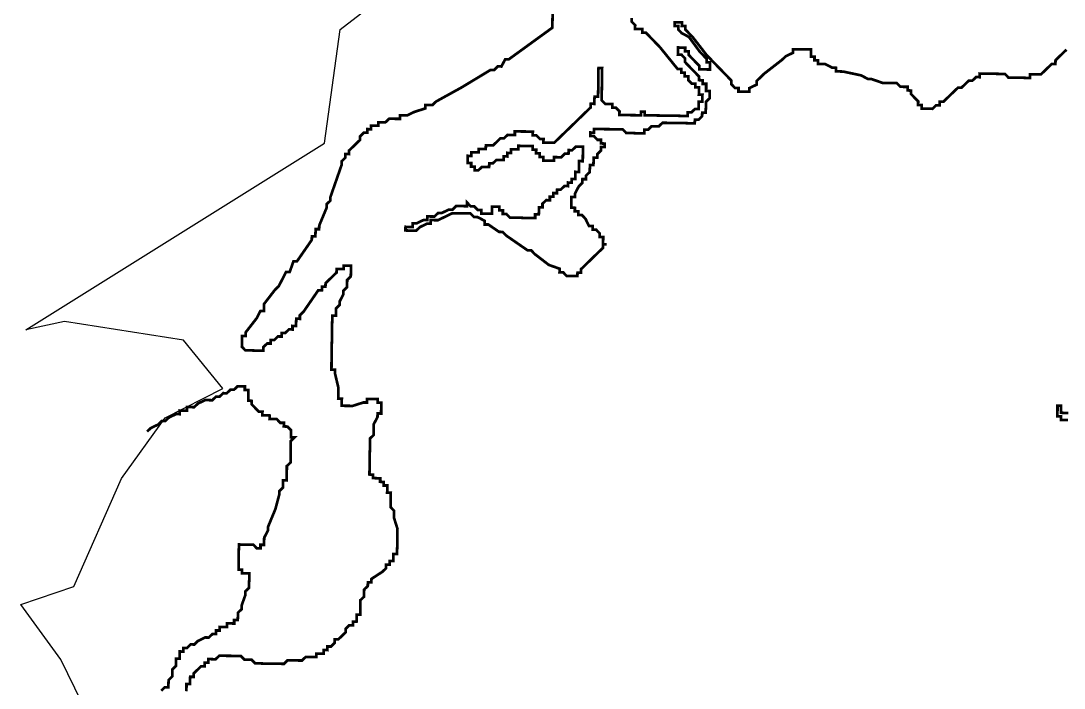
# Model space of a CAD drawing. Header units: metres. Extents: x 264905 to 267425, y 2153187 to 2156140.
# Drawn here: x 265119 to 266272, y 2154665 to 2155402 of the extents above; entities that cross this region are included whole.
import ezdxf

# ---------------------------------------------------------------- set-up
doc = ezdxf.new("R2010")
doc.units = ezdxf.units.M
doc.layers.add('HIGH TIDE LINE', color=6, linetype='Continuous')
doc.layers.add('village', color=3, linetype='Continuous')

msp = doc.modelspace()

# ---------------------------------------------------------------- linework, layer by layer
at = {"layer": 'HIGH TIDE LINE', "lineweight": 0}
for points in [[(265706.7, 2155414.7, 3, 3, 0), (265706.4, 2155394.8, 3, 3, 0), (265658.2, 2155359.8, 3, 3, 0), (265654.2, 2155359.8, 3, 3, 0), (265650.1, 2155351.9, 3, 3, 0), (265646.1, 2155352, 3, 3, 0), (265642.1, 2155348.1, 3, 3, 0), (265638.1, 2155348.1, 3, 3, 0), (265606, 2155328.7, 3, 3, 0), (265577.9, 2155313.2, 3, 3, 0), (265573.9, 2155309.3, 3, 3, 0), (265569.9, 2155309.4, 3, 3, 0), (265566, 2155309.4, 3, 3, 0), (265565.9, 2155305.5, 3, 3, 0), (265553.9, 2155301.7, 3, 3, 0), (265545.9, 2155297.8, 3, 3, 0), (265541.9, 2155297.9, 3, 3, 0), (265538, 2155297.9, 3, 3, 0), (265537.9, 2155294, 3, 3, 0), (265533.9, 2155294, 3, 3, 0), (265530, 2155294.1, 3, 3, 0), (265526, 2155294.1, 3, 3, 0), (265521.9, 2155290.2, 3, 3, 0), (265518, 2155290.3, 3, 3, 0), (265514, 2155290.3, 3, 3, 0), (265513.9, 2155286.4, 3, 3, 0), (265510, 2155286.4, 3, 3, 0), (265506, 2155286.5, 3, 3, 0), (265505.9, 2155282.5, 3, 3, 0), (265502, 2155282.6, 3, 3, 0), (265501.9, 2155278.6, 3, 3, 0), (265497.9, 2155278.6, 3, 3, 0), (265493.9, 2155274.7, 3, 3, 0), (265493.8, 2155270.7, 3, 3, 0), (265485.8, 2155262.9, 3, 3, 0), (265481.7, 2155259, 3, 3, 0), (265481.7, 2155255, 3, 3, 0), (265477.7, 2155255.1, 3, 3, 0), (265477.6, 2155251.1, 3, 3, 0), (265473.6, 2155247.2, 3, 3, 0), (265473.5, 2155243.2, 3, 3, 0), (265461.1, 2155207.6, 3, 3, 0), (265461, 2155203.6, 3, 3, 0), (265457, 2155199.7, 3, 3, 0), (265456.9, 2155195.7, 3, 3, 0), (265448.7, 2155176, 3, 3, 0), (265448.6, 2155172, 3, 3, 0), (265444.7, 2155172.1, 3, 3, 0), (265444.6, 2155168.1, 3, 3, 0), (265444.5, 2155164.1, 3, 3, 0), (265440.6, 2155164.2, 3, 3, 0), (265440.5, 2155160.2, 3, 3, 0), (265424.2, 2155136.6, 3, 3, 0), (265420.3, 2155136.6, 3, 3, 0), (265416.1, 2155124.8, 3, 3, 0), (265412.1, 2155124.8, 3, 3, 0), (265404, 2155109, 3, 3, 0), (265399.9, 2155105.1, 3, 3, 0), (265387.8, 2155089.4, 3, 3, 0), (265387.6, 2155081.5, 3, 3, 0), (265383.7, 2155081.5, 3, 3, 0), (265379.6, 2155073.6, 3, 3, 0), (265367.4, 2155057.9, 3, 3, 0), (265367.4, 2155053.9, 3, 3, 0), (265363.4, 2155054, 3, 3, 0), (265363.3, 2155050, 3, 3, 0), (265363.3, 2155046, 3, 3, 0), (265363.2, 2155042.1, 3, 3, 0), (265367.1, 2155038, 3, 3, 0), (265371.1, 2155038, 3, 3, 0), (265375.1, 2155037.9, 3, 3, 0), (265379, 2155037.8, 3, 3, 0), (265383, 2155037.8, 3, 3, 0), (265387, 2155037.7, 3, 3, 0), (265387.1, 2155041.7, 3, 3, 0), (265391.1, 2155045.6, 3, 3, 0), (265395.1, 2155045.6, 3, 3, 0), (265395.1, 2155049.5, 3, 3, 0), (265399.1, 2155049.5, 3, 3, 0), (265403.1, 2155053.4, 3, 3, 0), (265407.1, 2155053.3, 3, 3, 0), (265407.2, 2155057.3, 3, 3, 0), (265411.1, 2155057.2, 3, 3, 0), (265415.2, 2155061.2, 3, 3, 0), (265419.2, 2155061.1, 3, 3, 0), (265419.2, 2155065.1, 3, 3, 0), (265423.2, 2155065, 3, 3, 0), (265423.2, 2155069, 3, 3, 0), (265423.3, 2155073, 3, 3, 0), (265427.3, 2155072.9, 3, 3, 0), (265427.3, 2155076.9, 3, 3, 0), (265431.4, 2155080.8, 3, 3, 0), (265447.6, 2155104.4, 3, 3, 0), (265451.6, 2155104.4, 3, 3, 0), (265451.7, 2155108.3, 3, 3, 0), (265455.6, 2155108.3, 3, 3, 0), (265455.7, 2155112.3, 3, 3, 0), (265463.8, 2155120.1, 3, 3, 0), (265467.8, 2155124, 3, 3, 0), (265467.9, 2155128, 3, 3, 0), (265471.8, 2155127.9, 3, 3, 0), (265475.8, 2155127.9, 3, 3, 0), (265475.9, 2155131.8, 3, 3, 0), (265479.8, 2155131.8, 3, 3, 0), (265483.8, 2155131.7, 3, 3, 0), (265483.8, 2155127.7, 3, 3, 0), (265483.7, 2155123.8, 3, 3, 0), (265483.6, 2155119.8, 3, 3, 0), (265479.6, 2155115.9, 3, 3, 0), (265479.5, 2155107.9, 3, 3, 0), (265475.4, 2155104, 3, 3, 0), (265475.4, 2155100, 3, 3, 0), (265471.3, 2155092.1, 3, 3, 0), (265471.2, 2155088.2, 3, 3, 0), (265467.2, 2155084.3, 3, 3, 0), (265467.1, 2155080.3, 3, 3, 0), (265467.1, 2155076.3, 3, 3, 0), (265463.1, 2155076.4, 3, 3, 0), (265463.1, 2155072.4, 3, 3, 0), (265463, 2155068.4, 3, 3, 0), (265462.9, 2155064.4, 3, 3, 0), (265462.9, 2155060.5, 3, 3, 0), (265462.8, 2155056.5, 3, 3, 0), (265462.8, 2155052.5, 3, 3, 0), (265462.7, 2155048.5, 3, 3, 0), (265462.6, 2155044.6, 3, 3, 0), (265462.5, 2155036.6, 3, 3, 0), (265462.5, 2155032.6, 3, 3, 0), (265462.4, 2155028.7, 3, 3, 0), (265462.3, 2155024.7, 3, 3, 0), (265462.3, 2155020.7, 3, 3, 0), (265462.2, 2155016.7, 3, 3, 0), (265466.2, 2155016.7, 3, 3, 0), (265466.1, 2155012.7, 3, 3, 0), (265469.9, 2154996.7, 3, 3, 0), (265469.8, 2154992.8, 3, 3, 0), (265469.8, 2154988.8, 3, 3, 0), (265469.7, 2154984.8, 3, 3, 0), (265473.7, 2154984.7, 3, 3, 0), (265473.6, 2154980.8, 3, 3, 0), (265473.6, 2154976.8, 3, 3, 0), (265477.5, 2154976.7, 3, 3, 0), (265481.5, 2154976.7, 3, 3, 0), (265485.5, 2154976.6, 3, 3, 0), (265497.5, 2154980.4, 3, 3, 0), (265501.4, 2154980.4, 3, 3, 0), (265501.5, 2154984.3, 3, 3, 0), (265505.5, 2154984.3, 3, 3, 0), (265509.5, 2154984.2, 3, 3, 0), (265513.4, 2154984.2, 3, 3, 0), (265513.4, 2154980.2, 3, 3, 0), (265517.3, 2154980.1, 3, 3, 0), (265517.3, 2154976.1, 3, 3, 0), (265517.2, 2154972.2, 3, 3, 0), (265517.2, 2154968.2, 3, 3, 0), (265513.2, 2154968.3, 3, 3, 0), (265513.1, 2154964.3, 3, 3, 0), (265509, 2154956.4, 3, 3, 0), (265509, 2154952.4, 3, 3, 0), (265508.9, 2154948.4, 3, 3, 0), (265508.9, 2154944.5, 3, 3, 0), (265504.8, 2154940.5, 3, 3, 0), (265504.8, 2154936.6, 3, 3, 0), (265504.7, 2154932.6, 3, 3, 0), (265504.7, 2154928.6, 3, 3, 0), (265504.6, 2154924.6, 3, 3, 0), (265504.5, 2154920.7, 3, 3, 0), (265504.5, 2154916.7, 3, 3, 0), (265504.4, 2154912.7, 3, 3, 0), (265504.4, 2154908.7, 3, 3, 0), (265504.3, 2154904.8, 3, 3, 0), (265504.2, 2154900.8, 3, 3, 0), (265508.2, 2154900.7, 3, 3, 0), (265508.2, 2154896.8, 3, 3, 0), (265512.1, 2154896.7, 3, 3, 0), (265516.1, 2154896.6, 3, 3, 0), (265516, 2154892.7, 3, 3, 0), (265520, 2154892.6, 3, 3, 0), (265520, 2154888.6, 3, 3, 0), (265523.9, 2154888.6, 3, 3, 0), (265523.9, 2154884.6, 3, 3, 0), (265523.8, 2154880.6, 3, 3, 0), (265527.8, 2154880.6, 3, 3, 0), (265527.7, 2154876.6, 3, 3, 0), (265527.7, 2154872.6, 3, 3, 0), (265527.6, 2154864.7, 3, 3, 0), (265531.5, 2154860.6, 3, 3, 0), (265531.4, 2154852.7, 3, 3, 0), (265535.2, 2154840.7, 3, 3, 0), (265535.1, 2154836.7, 3, 3, 0), (265535, 2154832.7, 3, 3, 0), (265535, 2154828.8, 3, 3, 0), (265534.9, 2154824.8, 3, 3, 0), (265534.9, 2154820.8, 3, 3, 0), (265534.8, 2154816.8, 3, 3, 0), (265534.7, 2154812.9, 3, 3, 0), (265530.8, 2154812.9, 3, 3, 0), (265530.7, 2154808.9, 3, 3, 0), (265530.6, 2154805, 3, 3, 0), (265526.7, 2154805, 3, 3, 0), (265526.6, 2154801, 3, 3, 0), (265522.6, 2154801.1, 3, 3, 0), (265522.6, 2154797.1, 3, 3, 0), (265518.5, 2154793.2, 3, 3, 0), (265506.5, 2154785.4, 3, 3, 0), (265506.4, 2154781.5, 3, 3, 0), (265502.5, 2154781.5, 3, 3, 0), (265502.4, 2154777.5, 3, 3, 0), (265498.4, 2154773.6, 3, 3, 0), (265498.3, 2154769.7, 3, 3, 0), (265498.3, 2154765.7, 3, 3, 0), (265494.2, 2154761.8, 3, 3, 0), (265494.2, 2154757.8, 3, 3, 0), (265494.1, 2154753.8, 3, 3, 0), (265494, 2154749.8, 3, 3, 0), (265494, 2154745.9, 3, 3, 0), (265490, 2154745.9, 3, 3, 0), (265490, 2154741.9, 3, 3, 0), (265489.9, 2154738, 3, 3, 0), (265485.9, 2154738, 3, 3, 0), (265485.9, 2154734.1, 3, 3, 0), (265481.9, 2154734.1, 3, 3, 0), (265477.9, 2154730.2, 3, 3, 0), (265477.8, 2154726.2, 3, 3, 0), (265473.8, 2154722.3, 3, 3, 0), (265469.7, 2154718.4, 3, 3, 0), (265465.8, 2154718.4, 3, 3, 0), (265465.7, 2154714.5, 3, 3, 0), (265461.7, 2154710.6, 3, 3, 0), (265457.7, 2154710.6, 3, 3, 0), (265457.6, 2154706.6, 3, 3, 0), (265453.7, 2154706.7, 3, 3, 0), (265453.6, 2154702.7, 3, 3, 0), (265449.6, 2154702.8, 3, 3, 0), (265445.6, 2154702.8, 3, 3, 0), (265445.6, 2154698.9, 3, 3, 0), (265441.6, 2154698.9, 3, 3, 0), (265437.6, 2154699, 3, 3, 0), (265433.7, 2154699, 3, 3, 0), (265429.6, 2154695.1, 3, 3, 0), (265421.7, 2154695.2, 3, 3, 0), (265413.7, 2154695.4, 3, 3, 0), (265409.7, 2154691.4, 3, 3, 0), (265405.7, 2154691.5, 3, 3, 0), (265401.7, 2154691.6, 3, 3, 0), (265393.8, 2154691.7, 3, 3, 0), (265389.8, 2154691.7, 3, 3, 0), (265385.8, 2154691.8, 3, 3, 0), (265381.9, 2154691.9, 3, 3, 0), (265377.9, 2154691.9, 3, 3, 0), (265374, 2154695.9, 3, 3, 0), (265366, 2154696.1, 3, 3, 0), (265362.1, 2154700.1, 3, 3, 0), (265358.1, 2154700.2, 3, 3, 0), (265354.2, 2154700.2, 3, 3, 0), (265350.2, 2154700.3, 3, 3, 0), (265346.2, 2154700.3, 3, 3, 0), (265342.2, 2154700.4, 3, 3, 0), (265338.3, 2154700.5, 3, 3, 0), (265334.2, 2154696.5, 3, 3, 0), (265330.3, 2154696.6, 3, 3, 0), (265326.3, 2154696.7, 3, 3, 0), (265326.2, 2154692.7, 3, 3, 0), (265322.2, 2154692.7, 3, 3, 0), (265322.2, 2154688.8, 3, 3, 0), (265318.2, 2154688.8, 3, 3, 0), (265314.2, 2154684.9, 3, 3, 0), (265310.1, 2154681, 3, 3, 0), (265310.1, 2154677, 3, 3, 0), (265306.1, 2154677.1, 3, 3, 0), (265306, 2154673.1, 3, 3, 0), (265306, 2154669.1, 3, 3, 0), (265302, 2154669.2, 3, 3, 0), (265302, 2154665.2, 3, 3, 0), (265301.9, 2154661.2, 3, 3, 0)], [(266274.6, 2155370.5, 3, 3, 0), (266266.5, 2155362.7, 3, 3, 0), (266262.5, 2155358.8, 3, 3, 0), (266262.4, 2155354.8, 3, 3, 0), (266258.4, 2155354.8, 3, 3, 0), (266254.4, 2155350.9, 3, 3, 0), (266250.4, 2155347, 3, 3, 0), (266246.3, 2155343.1, 3, 3, 0), (266242.3, 2155343.1, 3, 3, 0), (266238.4, 2155343.2, 3, 3, 0), (266234.4, 2155343.3, 3, 3, 0), (266234.3, 2155339.3, 3, 3, 0), (266230.4, 2155339.3, 3, 3, 0), (266226.4, 2155339.4, 3, 3, 0), (266222.4, 2155339.5, 3, 3, 0), (266210.5, 2155339.6, 3, 3, 0), (266206.6, 2155343.7, 3, 3, 0), (266202.6, 2155343.7, 3, 3, 0), (266190.7, 2155343.9, 3, 3, 0), (266186.7, 2155344, 3, 3, 0), (266182.7, 2155344, 3, 3, 0), (266178.7, 2155344.1, 3, 3, 0), (266178.7, 2155340.1, 3, 3, 0), (266174.7, 2155340.2, 3, 3, 0), (266170.7, 2155336.3, 3, 3, 0), (266166.7, 2155336.3, 3, 3, 0), (266162.7, 2155332.4, 3, 3, 0), (266158.6, 2155328.5, 3, 3, 0), (266154.7, 2155328.5, 3, 3, 0), (266146.6, 2155320.7, 3, 3, 0), (266138.5, 2155312.9, 3, 3, 0), (266134.6, 2155312.9, 3, 3, 0), (266134.5, 2155309, 3, 3, 0), (266130.5, 2155309, 3, 3, 0), (266126.5, 2155305.1, 3, 3, 0), (266122.5, 2155305.2, 3, 3, 0), (266118.5, 2155305.2, 3, 3, 0), (266114.6, 2155305.3, 3, 3, 0), (266114.6, 2155309.3, 3, 3, 0), (266110.6, 2155309.3, 3, 3, 0), (266110.7, 2155313.3, 3, 3, 0), (266106.8, 2155317.3, 3, 3, 0), (266102.9, 2155321.4, 3, 3, 0), (266102.9, 2155325.3, 3, 3, 0), (266099, 2155325.4, 3, 3, 0), (266099, 2155329.4, 3, 3, 0), (266095, 2155329.4, 3, 3, 0), (266091.1, 2155329.5, 3, 3, 0), (266087.1, 2155333.5, 3, 3, 0), (266083.2, 2155333.6, 3, 3, 0), (266071.2, 2155333.8, 3, 3, 0), (266059.4, 2155337.9, 3, 3, 0), (266055.4, 2155338, 3, 3, 0), (266047.5, 2155342.1, 3, 3, 0), (266027.7, 2155346.3, 3, 3, 0), (266023.7, 2155346.4, 3, 3, 0), (266019.8, 2155346.4, 3, 3, 0), (266019.8, 2155350.4, 3, 3, 0), (266015.8, 2155350.5, 3, 3, 0), (266007.9, 2155354.6, 3, 3, 0), (266004, 2155354.6, 3, 3, 0), (266000, 2155354.7, 3, 3, 0), (266000.1, 2155358.7, 3, 3, 0), (265996.1, 2155358.7, 3, 3, 0), (265996.1, 2155362.7, 3, 3, 0), (265992.2, 2155362.8, 3, 3, 0), (265992.2, 2155366.7, 3, 3, 0), (265992.3, 2155370.7, 3, 3, 0), (265988.3, 2155370.8, 3, 3, 0), (265984.3, 2155370.8, 3, 3, 0), (265980.4, 2155370.9, 3, 3, 0), (265976.4, 2155371, 3, 3, 0), (265972.4, 2155371, 3, 3, 0), (265972.3, 2155367, 3, 3, 0), (265964.3, 2155363.2, 3, 3, 0), (265960.3, 2155359.3, 3, 3, 0), (265940.2, 2155343.7, 3, 3, 0), (265936.2, 2155339.7, 3, 3, 0), (265932.1, 2155335.8, 3, 3, 0), (265932.1, 2155331.8, 3, 3, 0), (265924.1, 2155328, 3, 3, 0), (265924, 2155324, 3, 3, 0), (265920, 2155324.1, 3, 3, 0), (265916.1, 2155324.1, 3, 3, 0), (265912.1, 2155324.2, 3, 3, 0), (265912.1, 2155328.2, 3, 3, 0), (265908.2, 2155328.2, 3, 3, 0), (265904.2, 2155332.3, 3, 3, 0), (265904.3, 2155336.2, 3, 3, 0), (265900.4, 2155340.3, 3, 3, 0), (265896.5, 2155344.3, 3, 3, 0), (265876.9, 2155364.5, 3, 3, 0), (265861.3, 2155384.6, 3, 3, 0), (265857.4, 2155388.6, 3, 3, 0), (265853.5, 2155392.7, 3, 3, 0), (265853.5, 2155396.6, 3, 3, 0), (265849.5, 2155396.7, 3, 3, 0), (265849.6, 2155400.7, 3, 3, 0), (265845.6, 2155400.7, 3, 3, 0), (265841.6, 2155400.8, 3, 3, 0), (265841.6, 2155396.8, 3, 3, 0), (265845.6, 2155396.7, 3, 3, 0), (265845.5, 2155392.8, 3, 3, 0), (265849.4, 2155388.7, 3, 3, 0), (265857.3, 2155384.6, 3, 3, 0), (265869, 2155368.6, 3, 3, 0), (265872.9, 2155364.5, 3, 3, 0), (265876.8, 2155360.5, 3, 3, 0), (265876.8, 2155356.5, 3, 3, 0), (265880.7, 2155356.5, 3, 3, 0), (265880.7, 2155352.5, 3, 3, 0), (265880.6, 2155348.5, 3, 3, 0), (265876.7, 2155348.6, 3, 3, 0), (265872.7, 2155348.6, 3, 3, 0), (265868.7, 2155348.7, 3, 3, 0), (265868.8, 2155352.7, 3, 3, 0), (265864.8, 2155356.7, 3, 3, 0), (265857, 2155364.8, 3, 3, 0), (265857.1, 2155368.7, 3, 3, 0), (265853.1, 2155368.8, 3, 3, 0), (265853.2, 2155372.8, 3, 3, 0), (265849.2, 2155372.8, 3, 3, 0), (265845.2, 2155372.9, 3, 3, 0), (265845.2, 2155368.9, 3, 3, 0), (265845.1, 2155364.9, 3, 3, 0), (265849.1, 2155364.9, 3, 3, 0), (265853, 2155360.9, 3, 3, 0), (265852.9, 2155356.9, 3, 3, 0), (265856.8, 2155352.8, 3, 3, 0), (265868.6, 2155340.7, 3, 3, 0), (265868.5, 2155336.8, 3, 3, 0), (265872.5, 2155336.7, 3, 3, 0), (265872.4, 2155332.7, 3, 3, 0), (265876.4, 2155332.7, 3, 3, 0), (265876.4, 2155328.7, 3, 3, 0), (265876.3, 2155324.7, 3, 3, 0), (265880.3, 2155324.7, 3, 3, 0), (265880.2, 2155320.7, 3, 3, 0), (265880.2, 2155316.7, 3, 3, 0), (265876.1, 2155312.8, 3, 3, 0), (265876.1, 2155308.8, 3, 3, 0), (265876, 2155304.8, 3, 3, 0), (265875.9, 2155300.9, 3, 3, 0), (265872, 2155300.9, 3, 3, 0), (265871.9, 2155296.9, 3, 3, 0), (265867.9, 2155293, 3, 3, 0), (265863.9, 2155293.1, 3, 3, 0), (265863.8, 2155289.1, 3, 3, 0), (265859.9, 2155289.2, 3, 3, 0), (265855.9, 2155289.2, 3, 3, 0), (265851.9, 2155289.3, 3, 3, 0), (265844, 2155289.4, 3, 3, 0), (265840, 2155289.5, 3, 3, 0), (265836, 2155289.5, 3, 3, 0), (265832, 2155289.6, 3, 3, 0), (265828.1, 2155289.6, 3, 3, 0), (265824, 2155285.7, 3, 3, 0), (265820.1, 2155285.8, 3, 3, 0), (265816.1, 2155285.8, 3, 3, 0), (265812.1, 2155281.9, 3, 3, 0), (265808.1, 2155282, 3, 3, 0), (265808, 2155278, 3, 3, 0), (265804, 2155278.1, 3, 3, 0), (265800.1, 2155278.1, 3, 3, 0), (265796.1, 2155278.2, 3, 3, 0), (265792.1, 2155278.3, 3, 3, 0), (265788.1, 2155278.3, 3, 3, 0), (265784.2, 2155282.3, 3, 3, 0), (265780.3, 2155282.4, 3, 3, 0), (265776.3, 2155282.5, 3, 3, 0), (265772.3, 2155282.5, 3, 3, 0), (265768.3, 2155282.6, 3, 3, 0), (265764.4, 2155282.6, 3, 3, 0), (265760.4, 2155282.7, 3, 3, 0), (265756.4, 2155282.8, 3, 3, 0), (265752.4, 2155282.8, 3, 3, 0), (265752.4, 2155278.8, 3, 3, 0), (265748.4, 2155278.9, 3, 3, 0), (265748.3, 2155274.9, 3, 3, 0), (265752.3, 2155274.9, 3, 3, 0), (265756.2, 2155270.8, 3, 3, 0), (265760.2, 2155270.8, 3, 3, 0), (265760.1, 2155266.8, 3, 3, 0), (265764.1, 2155266.7, 3, 3, 0), (265764.1, 2155262.8, 3, 3, 0), (265760.1, 2155262.8, 3, 3, 0), (265760, 2155258.8, 3, 3, 0), (265756, 2155254.9, 3, 3, 0), (265755.9, 2155251, 3, 3, 0), (265752, 2155251, 3, 3, 0), (265751.9, 2155247, 3, 3, 0), (265751.8, 2155243.1, 3, 3, 0), (265747.9, 2155243.1, 3, 3, 0), (265747.8, 2155239.1, 3, 3, 0), (265747.7, 2155235.2, 3, 3, 0), (265743.7, 2155231.3, 3, 3, 0), (265743.7, 2155227.3, 3, 3, 0), (265739.7, 2155227.3, 3, 3, 0), (265739.6, 2155223.4, 3, 3, 0), (265735.6, 2155219.4, 3, 3, 0), (265731.5, 2155211.6, 3, 3, 0), (265731.4, 2155207.6, 3, 3, 0), (265727.5, 2155207.6, 3, 3, 0), (265727.4, 2155203.7, 3, 3, 0), (265727.3, 2155199.7, 3, 3, 0), (265727.3, 2155195.7, 3, 3, 0), (265731.3, 2155195.6, 3, 3, 0), (265731.2, 2155191.7, 3, 3, 0), (265735.2, 2155191.6, 3, 3, 0), (265735.1, 2155187.6, 3, 3, 0), (265739.1, 2155187.6, 3, 3, 0), (265743, 2155183.5, 3, 3, 0), (265746.9, 2155175.5, 3, 3, 0), (265750.8, 2155175.5, 3, 3, 0), (265750.8, 2155171.5, 3, 3, 0), (265754.8, 2155171.4, 3, 3, 0), (265758.7, 2155167.4, 3, 3, 0), (265758.6, 2155163.4, 3, 3, 0), (265762.6, 2155163.4, 3, 3, 0), (265762.5, 2155159.4, 3, 3, 0), (265762.5, 2155155.4, 3, 3, 0), (265766.4, 2155155.4, 3, 3, 0), (265762.5, 2155155.4, 3, 3, 0), (265762.4, 2155151.4, 3, 3, 0), (265754.3, 2155143.6, 3, 3, 0), (265750.3, 2155139.7, 3, 3, 0), (265746.3, 2155135.8, 3, 3, 0), (265738.2, 2155127.9, 3, 3, 0), (265738.1, 2155124, 3, 3, 0), (265734.2, 2155124, 3, 3, 0), (265734.1, 2155120.1, 3, 3, 0), (265730.1, 2155120.1, 3, 3, 0), (265726.2, 2155120.2, 3, 3, 0), (265722.2, 2155120.2, 3, 3, 0), (265718.3, 2155124.3, 3, 3, 0), (265714.3, 2155124.3, 3, 3, 0), (265714.4, 2155128.3, 3, 3, 0), (265702.5, 2155132.5, 3, 3, 0), (265686.8, 2155144.6, 3, 3, 0), (265682.9, 2155148.7, 3, 3, 0), (265678.9, 2155148.7, 3, 3, 0), (265655.3, 2155165, 3, 3, 0), (265651.3, 2155169, 3, 3, 0), (265647.4, 2155169.1, 3, 3, 0), (265635.6, 2155177.2, 3, 3, 0), (265631.6, 2155177.2, 3, 3, 0), (265631.7, 2155181.2, 3, 3, 0), (265623.8, 2155185.3, 3, 3, 0), (265619.8, 2155185.4, 3, 3, 0), (265615.9, 2155189.4, 3, 3, 0), (265611.9, 2155189.5, 3, 3, 0), (265607.9, 2155189.5, 3, 3, 0), (265603.9, 2155189.6, 3, 3, 0), (265600, 2155189.6, 3, 3, 0), (265596, 2155189.7, 3, 3, 0), (265580, 2155182, 3, 3, 0), (265576, 2155182, 3, 3, 0), (265572, 2155182.1, 3, 3, 0), (265572, 2155178.1, 3, 3, 0), (265568, 2155178.2, 3, 3, 0), (265560, 2155174.3, 3, 3, 0), (265555.9, 2155170.4, 3, 3, 0), (265552, 2155170.5, 3, 3, 0), (265548, 2155170.5, 3, 3, 0), (265544, 2155170.6, 3, 3, 0), (265544.1, 2155174.6, 3, 3, 0), (265548.1, 2155174.5, 3, 3, 0), (265552, 2155174.4, 3, 3, 0), (265552.1, 2155178.4, 3, 3, 0), (265556.1, 2155178.4, 3, 3, 0), (265564.1, 2155182.2, 3, 3, 0), (265568.1, 2155182.2, 3, 3, 0), (265568.1, 2155186.1, 3, 3, 0), (265576.1, 2155186, 3, 3, 0), (265580.1, 2155189.9, 3, 3, 0), (265584.1, 2155189.9, 3, 3, 0), (265592.1, 2155193.7, 3, 3, 0), (265596.1, 2155193.7, 3, 3, 0), (265600.1, 2155197.6, 3, 3, 0), (265604.1, 2155197.5, 3, 3, 0), (265608, 2155197.5, 3, 3, 0), (265612, 2155197.4, 3, 3, 0), (265612.1, 2155201.4, 3, 3, 0), (265616, 2155197.4, 3, 3, 0), (265620, 2155197.3, 3, 3, 0), (265623.9, 2155193.3, 3, 3, 0), (265627.9, 2155193.2, 3, 3, 0), (265627.8, 2155189.2, 3, 3, 0), (265631.8, 2155189.2, 3, 3, 0), (265635.7, 2155189.1, 3, 3, 0), (265639.7, 2155189.1, 3, 3, 0), (265639.8, 2155193, 3, 3, 0), (265639.8, 2155197, 3, 3, 0), (265643.8, 2155196.9, 3, 3, 0), (265647.8, 2155196.9, 3, 3, 0), (265647.7, 2155192.9, 3, 3, 0), (265651.7, 2155192.9, 3, 3, 0), (265651.6, 2155188.9, 3, 3, 0), (265655.6, 2155188.8, 3, 3, 0), (265659.5, 2155184.8, 3, 3, 0), (265663.5, 2155184.7, 3, 3, 0), (265667.5, 2155184.7, 3, 3, 0), (265671.5, 2155184.6, 3, 3, 0), (265675.4, 2155184.5, 3, 3, 0), (265679.4, 2155184.5, 3, 3, 0), (265683.4, 2155184.4, 3, 3, 0), (265687.4, 2155184.4, 3, 3, 0), (265687.4, 2155188.3, 3, 3, 0), (265691.4, 2155188.3, 3, 3, 0), (265691.5, 2155192.3, 3, 3, 0), (265691.5, 2155196.2, 3, 3, 0), (265695.5, 2155196.2, 3, 3, 0), (265695.5, 2155200.2, 3, 3, 0), (265699.6, 2155204.1, 3, 3, 0), (265703.6, 2155204, 3, 3, 0), (265703.6, 2155208, 3, 3, 0), (265707.6, 2155207.9, 3, 3, 0), (265707.6, 2155211.9, 3, 3, 0), (265711.6, 2155211.8, 3, 3, 0), (265711.7, 2155215.8, 3, 3, 0), (265715.7, 2155215.8, 3, 3, 0), (265719.7, 2155219.7, 3, 3, 0), (265723.7, 2155219.6, 3, 3, 0), (265723.7, 2155223.6, 3, 3, 0), (265727.7, 2155223.5, 3, 3, 0), (265727.8, 2155227.5, 3, 3, 0), (265731.7, 2155227.5, 3, 3, 0), (265731.8, 2155231.4, 3, 3, 0), (265731.8, 2155235.4, 3, 3, 0), (265735.8, 2155235.3, 3, 3, 0), (265735.9, 2155239.3, 3, 3, 0), (265735.9, 2155243.3, 3, 3, 0), (265736, 2155247.3, 3, 3, 0), (265740, 2155247.2, 3, 3, 0), (265740.1, 2155255.2, 3, 3, 0), (265740.2, 2155259.1, 3, 3, 0), (265740.2, 2155263.1, 3, 3, 0), (265736.2, 2155263.2, 3, 3, 0), (265732.3, 2155263.2, 3, 3, 0), (265728.2, 2155259.3, 3, 3, 0), (265724.3, 2155259.4, 3, 3, 0), (265724.2, 2155255.4, 3, 3, 0), (265720.2, 2155255.5, 3, 3, 0), (265716.2, 2155251.5, 3, 3, 0), (265712.2, 2155251.6, 3, 3, 0), (265708.2, 2155251.7, 3, 3, 0), (265708.2, 2155247.7, 3, 3, 0), (265704.2, 2155247.7, 3, 3, 0), (265700.2, 2155247.8, 3, 3, 0), (265696.3, 2155247.9, 3, 3, 0), (265696.3, 2155251.8, 3, 3, 0), (265692.3, 2155251.9, 3, 3, 0), (265692.4, 2155255.9, 3, 3, 0), (265688.4, 2155255.9, 3, 3, 0), (265688.5, 2155259.9, 3, 3, 0), (265684.5, 2155260, 3, 3, 0), (265684.6, 2155263.9, 3, 3, 0), (265680.6, 2155264, 3, 3, 0), (265676.6, 2155264.1, 3, 3, 0), (265672.6, 2155264.1, 3, 3, 0), (265668.7, 2155264.2, 3, 3, 0), (265668.6, 2155260.2, 3, 3, 0), (265664.6, 2155260.3, 3, 3, 0), (265660.7, 2155260.3, 3, 3, 0), (265660.6, 2155256.3, 3, 3, 0), (265656.6, 2155256.4, 3, 3, 0), (265656.6, 2155252.4, 3, 3, 0), (265652.6, 2155252.5, 3, 3, 0), (265652.5, 2155248.5, 3, 3, 0), (265648.6, 2155248.6, 3, 3, 0), (265644.6, 2155248.6, 3, 3, 0), (265640.5, 2155244.7, 3, 3, 0), (265636.6, 2155244.8, 3, 3, 0), (265636.5, 2155240.8, 3, 3, 0), (265632.5, 2155240.9, 3, 3, 0), (265628.6, 2155240.9, 3, 3, 0), (265624.5, 2155237, 3, 3, 0), (265620.6, 2155237.1, 3, 3, 0), (265620.6, 2155241, 3, 3, 0), (265616.6, 2155241.1, 3, 3, 0), (265616.7, 2155245.1, 3, 3, 0), (265612.7, 2155245.1, 3, 3, 0), (265612.8, 2155249.1, 3, 3, 0), (265612.8, 2155253.1, 3, 3, 0), (265616.8, 2155253, 3, 3, 0), (265616.9, 2155257, 3, 3, 0), (265620.8, 2155256.9, 3, 3, 0), (265624.8, 2155256.9, 3, 3, 0), (265624.9, 2155260.8, 3, 3, 0), (265628.9, 2155260.8, 3, 3, 0), (265632.8, 2155260.7, 3, 3, 0), (265632.9, 2155264.7, 3, 3, 0), (265636.9, 2155264.6, 3, 3, 0), (265640.8, 2155264.6, 3, 3, 0), (265644.9, 2155268.5, 3, 3, 0), (265648.9, 2155272.4, 3, 3, 0), (265652.9, 2155272.4, 3, 3, 0), (265656.9, 2155276.3, 3, 3, 0), (265660.9, 2155276.2, 3, 3, 0), (265664.9, 2155276.2, 3, 3, 0), (265664.9, 2155280.1, 3, 3, 0), (265668.9, 2155280.1, 3, 3, 0), (265672.9, 2155280, 3, 3, 0), (265676.8, 2155280, 3, 3, 0), (265680.8, 2155279.9, 3, 3, 0), (265684.8, 2155279.8, 3, 3, 0), (265684.7, 2155275.9, 3, 3, 0), (265688.7, 2155275.8, 3, 3, 0), (265692.6, 2155271.8, 3, 3, 0), (265696.6, 2155271.7, 3, 3, 0), (265696.5, 2155267.7, 3, 3, 0), (265700.5, 2155267.7, 3, 3, 0), (265704.5, 2155267.6, 3, 3, 0), (265708.5, 2155267.6, 3, 3, 0), (265712.5, 2155271.5, 3, 3, 0), (265716.5, 2155275.4, 3, 3, 0), (265724.6, 2155283.2, 3, 3, 0), (265736.7, 2155295, 3, 3, 0), (265740.7, 2155298.9, 3, 3, 0), (265748.8, 2155306.7, 3, 3, 0), (265748.9, 2155310.7, 3, 3, 0), (265752.8, 2155310.6, 3, 3, 0), (265752.9, 2155314.6, 3, 3, 0), (265753, 2155318.6, 3, 3, 0), (265756.9, 2155318.5, 3, 3, 0), (265757, 2155322.5, 3, 3, 0), (265757.2, 2155338.4, 3, 3, 0), (265757.3, 2155342.4, 3, 3, 0), (265757.3, 2155346.4, 3, 3, 0), (265757.4, 2155350.3, 3, 3, 0), (265761.4, 2155350.3, 3, 3, 0), (265761.3, 2155346.3, 3, 3, 0), (265761.3, 2155342.3, 3, 3, 0), (265761.2, 2155338.4, 3, 3, 0), (265761, 2155322.5, 3, 3, 0), (265760.9, 2155318.5, 3, 3, 0), (265760.9, 2155314.5, 3, 3, 0), (265764.8, 2155310.5, 3, 3, 0), (265768.7, 2155310.4, 3, 3, 0), (265772.7, 2155310.3, 3, 3, 0), (265772.7, 2155306.4, 3, 3, 0), (265776.6, 2155306.3, 3, 3, 0), (265780.6, 2155302.3, 3, 3, 0), (265780.5, 2155298.3, 3, 3, 0), (265784.5, 2155298.2, 3, 3, 0), (265788.4, 2155298.2, 3, 3, 0), (265792.4, 2155298.1, 3, 3, 0), (265796.4, 2155298.1, 3, 3, 0), (265800.4, 2155298, 3, 3, 0), (265804.3, 2155298, 3, 3, 0), (265804.4, 2155301.9, 3, 3, 0), (265808.4, 2155301.9, 3, 3, 0), (265808.3, 2155297.9, 3, 3, 0), (265812.3, 2155297.8, 3, 3, 0), (265816.3, 2155297.8, 3, 3, 0), (265824.2, 2155297.7, 3, 3, 0), (265828.2, 2155297.6, 3, 3, 0), (265832.2, 2155297.5, 3, 3, 0), (265836.1, 2155297.5, 3, 3, 0), (265840.1, 2155297.4, 3, 3, 0), (265844.1, 2155297.4, 3, 3, 0), (265848.1, 2155297.3, 3, 3, 0), (265852, 2155297.2, 3, 3, 0), (265856, 2155297.2, 3, 3, 0), (265856.1, 2155301.2, 3, 3, 0), (265860, 2155301.1, 3, 3, 0), (265864.1, 2155305, 3, 3, 0), (265868.1, 2155305, 3, 3, 0), (265868.1, 2155308.9, 3, 3, 0), (265868.2, 2155312.9, 3, 3, 0), (265872.2, 2155312.9, 3, 3, 0), (265872.2, 2155316.8, 3, 3, 0), (265872.3, 2155320.8, 3, 3, 0), (265868.3, 2155320.9, 3, 3, 0), (265868.4, 2155324.8, 3, 3, 0), (265868.4, 2155328.8, 3, 3, 0), (265864.4, 2155328.9, 3, 3, 0), (265864.5, 2155332.8, 3, 3, 0), (265860.5, 2155332.9, 3, 3, 0), (265856.6, 2155336.9, 3, 3, 0), (265856.7, 2155340.9, 3, 3, 0), (265852.7, 2155341, 3, 3, 0), (265852.7, 2155344.9, 3, 3, 0), (265848.8, 2155345, 3, 3, 0), (265848.8, 2155349, 3, 3, 0), (265844.9, 2155349, 3, 3, 0), (265825.3, 2155373.2, 3, 3, 0), (265821.4, 2155377.2, 3, 3, 0), (265817.5, 2155381.3, 3, 3, 0), (265813.6, 2155385.3, 3, 3, 0), (265809.7, 2155389.3, 3, 3, 0), (265805.7, 2155389.4, 3, 3, 0), (265805.8, 2155393.4, 3, 3, 0), (265801.8, 2155393.4, 3, 3, 0), (265797.8, 2155393.5, 3, 3, 0), (265797.9, 2155397.5, 3, 3, 0), (265793.9, 2155401.5, 3, 3, 0), (265794, 2155405.5, 3, 3, 0)], [(265274.1, 2154661.6, 3, 3, 0), (265278.1, 2154665.6, 3, 3, 0), (265282.1, 2154665.5, 3, 3, 0), (265282.1, 2154669.5, 3, 3, 0), (265282.2, 2154673.4, 3, 3, 0), (265286.2, 2154677.4, 3, 3, 0), (265286.4, 2154685.3, 3, 3, 0), (265290.4, 2154689.2, 3, 3, 0), (265290.4, 2154693.2, 3, 3, 0), (265290.5, 2154697.2, 3, 3, 0), (265294.5, 2154697.1, 3, 3, 0), (265294.5, 2154701.1, 3, 3, 0), (265294.6, 2154705.1, 3, 3, 0), (265298.6, 2154705, 3, 3, 0), (265298.6, 2154709, 3, 3, 0), (265302.6, 2154708.9, 3, 3, 0), (265306.6, 2154712.9, 3, 3, 0), (265310.6, 2154712.8, 3, 3, 0), (265314.6, 2154716.7, 3, 3, 0), (265322.7, 2154720.6, 3, 3, 0), (265326.6, 2154720.5, 3, 3, 0), (265330.7, 2154724.4, 3, 3, 0), (265334.6, 2154724.4, 3, 3, 0), (265334.7, 2154728.3, 3, 3, 0), (265338.7, 2154728.3, 3, 3, 0), (265338.7, 2154732.3, 3, 3, 0), (265342.7, 2154732.2, 3, 3, 0), (265346.7, 2154732.1, 3, 3, 0), (265346.7, 2154736.1, 3, 3, 0), (265350.7, 2154736.1, 3, 3, 0), (265354.7, 2154736, 3, 3, 0), (265354.7, 2154740, 3, 3, 0), (265358.7, 2154739.9, 3, 3, 0), (265358.8, 2154743.9, 3, 3, 0), (265358.8, 2154747.9, 3, 3, 0), (265362.9, 2154751.8, 3, 3, 0), (265362.9, 2154755.8, 3, 3, 0), (265367.1, 2154767.6, 3, 3, 0), (265367.1, 2154771.6, 3, 3, 0), (265371.2, 2154775.5, 3, 3, 0), (265371.2, 2154779.5, 3, 3, 0), (265371.3, 2154783.5, 3, 3, 0), (265371.4, 2154787.4, 3, 3, 0), (265371.4, 2154791.4, 3, 3, 0), (265367.4, 2154791.5, 3, 3, 0), (265363.5, 2154791.5, 3, 3, 0), (265363.5, 2154795.5, 3, 3, 0), (265359.6, 2154795.6, 3, 3, 0), (265359.6, 2154799.5, 3, 3, 0), (265359.7, 2154803.5, 3, 3, 0), (265359.8, 2154811.5, 3, 3, 0), (265359.8, 2154815.4, 3, 3, 0), (265359.9, 2154819.4, 3, 3, 0), (265360, 2154823.4, 3, 3, 0), (265363.9, 2154823.3, 3, 3, 0), (265367.9, 2154823.3, 3, 3, 0), (265371.9, 2154823.2, 3, 3, 0), (265375.9, 2154823.2, 3, 3, 0), (265379.8, 2154819.1, 3, 3, 0), (265383.8, 2154819.1, 3, 3, 0), (265383.8, 2154823, 3, 3, 0), (265387.8, 2154823, 3, 3, 0), (265387.8, 2154827, 3, 3, 0), (265387.9, 2154830.9, 3, 3, 0), (265392, 2154838.8, 3, 3, 0), (265392.1, 2154842.8, 3, 3, 0), (265400.3, 2154862.6, 3, 3, 0), (265404.5, 2154878.4, 3, 3, 0), (265404.6, 2154882.4, 3, 3, 0), (265408.6, 2154886.3, 3, 3, 0), (265408.7, 2154890.3, 3, 3, 0), (265408.7, 2154894.3, 3, 3, 0), (265412.7, 2154894.2, 3, 3, 0), (265412.8, 2154898.2, 3, 3, 0), (265412.8, 2154902.1, 3, 3, 0), (265412.9, 2154906.1, 3, 3, 0), (265412.9, 2154910.1, 3, 3, 0), (265417, 2154914, 3, 3, 0), (265417.1, 2154925.9, 3, 3, 0), (265417.3, 2154933.9, 3, 3, 0), (265417.3, 2154937.9, 3, 3, 0), (265421.4, 2154941.8, 3, 3, 0), (265417.4, 2154941.8, 3, 3, 0), (265417.4, 2154945.8, 3, 3, 0), (265417.5, 2154949.8, 3, 3, 0), (265413.6, 2154953.8, 3, 3, 0), (265409.6, 2154953.9, 3, 3, 0), (265409.7, 2154957.9, 3, 3, 0), (265405.7, 2154957.9, 3, 3, 0), (265401.8, 2154962, 3, 3, 0), (265397.8, 2154962, 3, 3, 0), (265393.8, 2154962.1, 3, 3, 0), (265393.9, 2154966, 3, 3, 0), (265389.9, 2154966.1, 3, 3, 0), (265385.9, 2154966.2, 3, 3, 0), (265386, 2154970.1, 3, 3, 0), (265382, 2154970.2, 3, 3, 0), (265378.1, 2154974.2, 3, 3, 0), (265374.2, 2154978.3, 3, 3, 0), (265374.2, 2154982.2, 3, 3, 0), (265370.3, 2154982.3, 3, 3, 0), (265370.3, 2154986.3, 3, 3, 0), (265370.4, 2154990.3, 3, 3, 0), (265370.4, 2154994.2, 3, 3, 0), (265366.5, 2154994.3, 3, 3, 0), (265366.5, 2154998.3, 3, 3, 0), (265362.6, 2154998.3, 3, 3, 0), (265358.6, 2154998.4, 3, 3, 0), (265354.5, 2154994.5, 3, 3, 0), (265350.6, 2154994.5, 3, 3, 0), (265346.5, 2154990.6, 3, 3, 0), (265342.6, 2154990.7, 3, 3, 0), (265338.5, 2154986.8, 3, 3, 0), (265334.6, 2154986.8, 3, 3, 0), (265330.5, 2154982.9, 3, 3, 0), (265326.5, 2154983, 3, 3, 0), (265322.6, 2154983, 3, 3, 0), (265314.6, 2154979.2, 3, 3, 0), (265310.5, 2154975.2, 3, 3, 0), (265302.6, 2154975.4, 3, 3, 0), (265302.5, 2154971.4, 3, 3, 0), (265298.5, 2154971.4, 3, 3, 0), (265294.6, 2154971.5, 3, 3, 0), (265294.5, 2154967.5, 3, 3, 0), (265290.5, 2154967.6, 3, 3, 0), (265282.5, 2154963.7, 3, 3, 0), (265278.5, 2154959.8, 3, 3, 0), (265274.5, 2154959.9, 3, 3, 0), (265270.5, 2154955.9, 3, 3, 0), (265262.5, 2154952.1, 3, 3, 0), (265258.4, 2154948.2, 3, 3, 0)], [(266276.4, 2154960.9, 3, 3, 0), (266272.5, 2154961, 3, 3, 0), (266268.5, 2154961, 3, 3, 0), (266268.5, 2154965, 3, 3, 0), (266264.6, 2154965.1, 3, 3, 0), (266264.6, 2154969, 3, 3, 0), (266264.7, 2154973, 3, 3, 0), (266264.7, 2154977, 3, 3, 0), (266268.7, 2154976.9, 3, 3, 0), (266268.7, 2154972.9, 3, 3, 0), (266268.6, 2154969, 3, 3, 0), (266272.6, 2154968.9, 3, 3, 0), (266276.6, 2154968.9, 3, 3, 0)]]:
    msp.add_lwpolyline(points, format="xyseb", dxfattribs=at)
at = {"layer": 'village', "color": 3}
msp.add_polyline3d([(265202.3, 2154616.2, 0), (265163.3, 2154696.2, 0), (265119, 2154757.2, 0), (265177.5, 2154776.9, 0), (265230.3, 2154896.4, 0), (265278.4, 2154963.4, 0), (265342.2, 2154995.8, 0), (265298.8, 2155049.3, 0), (265167, 2155070.1, 0), (265124.5, 2155060.9, 0), (265454.5, 2155267, 0), (265471.9, 2155392.7, 0), (265556.8, 2155458.9, 0), (265666.6, 2155557.6, 0), (265797, 2155648.8, 0), (265930.7, 2155727.5, 0), (266106.6, 2155760.6, 0), (266181.5, 2155760.3, 0), (266200.4, 2155584.8, 0), (266514.7, 2155621.4, 0)], dxfattribs=at)

doc.saveas('drawing.dxf')
